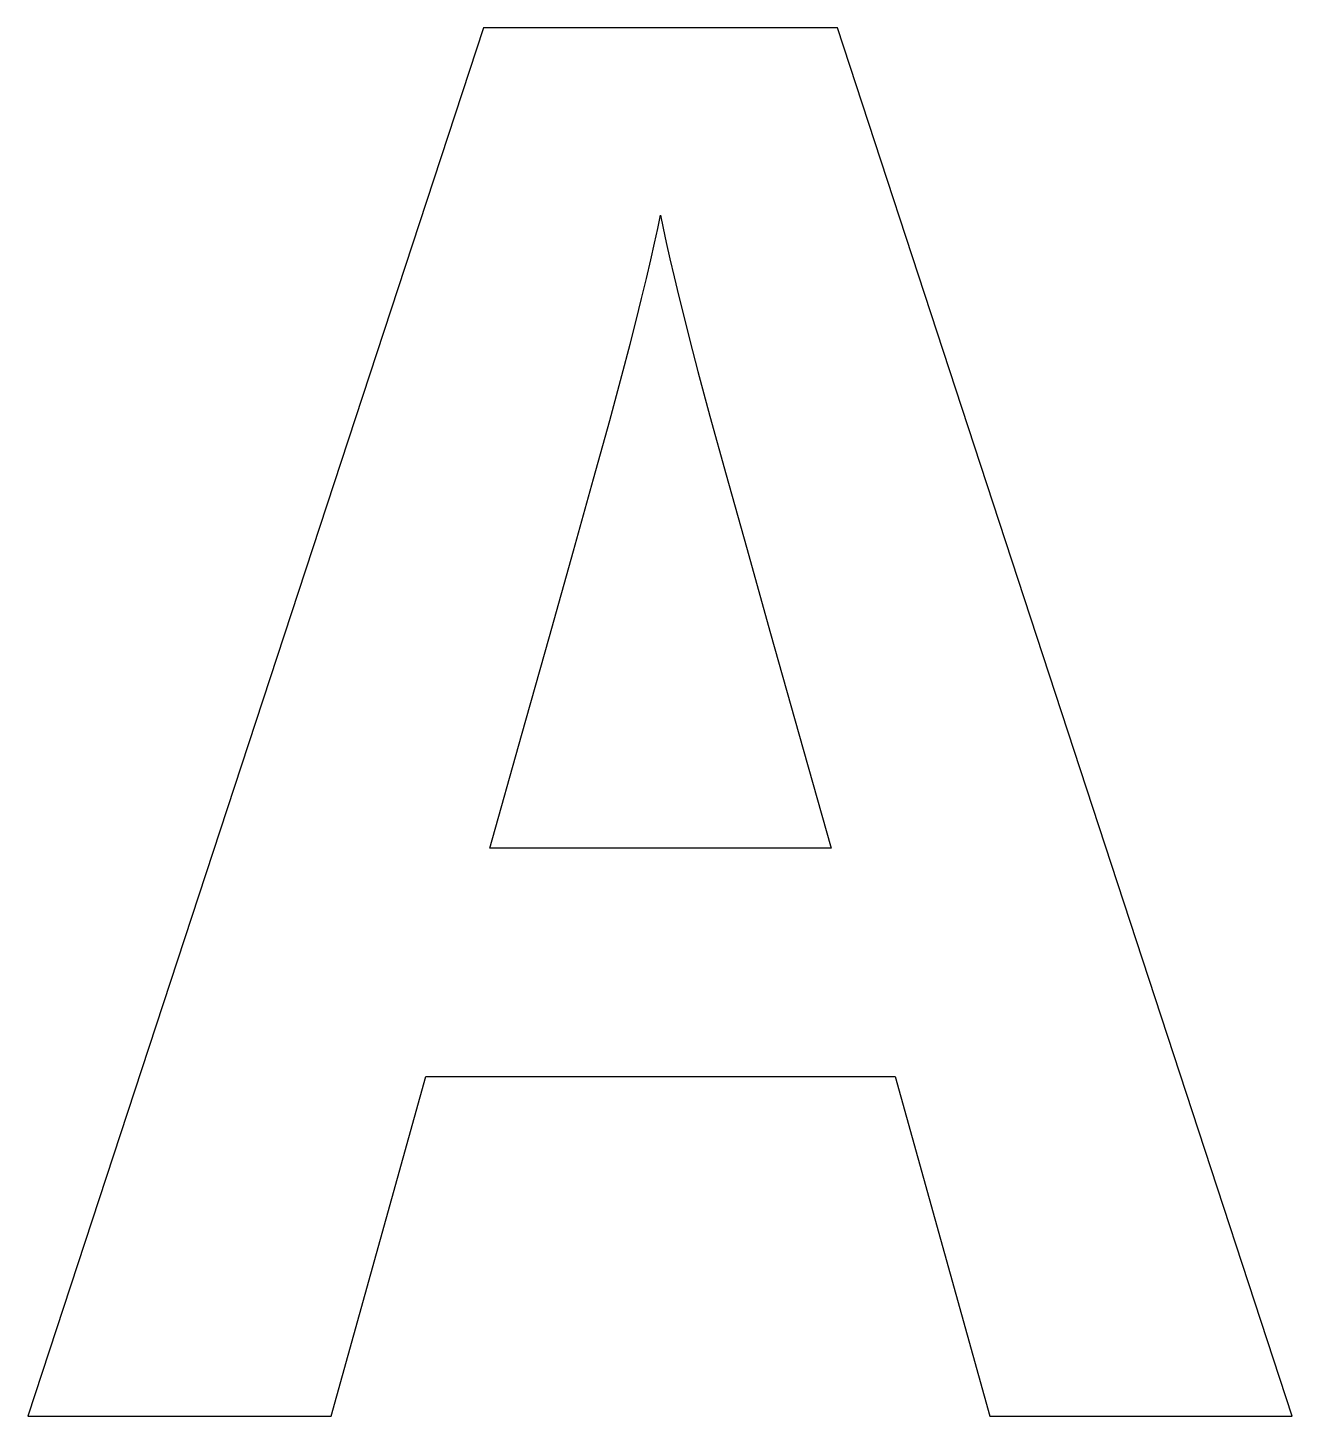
# Model space of a CAD drawing. Header units: metres. Extents: x -7.7 to 8.1, y -22 to -4.6.
import ezdxf

# ---------------------------------------------------------------- set-up
doc = ezdxf.new("R2010")
doc.units = ezdxf.units.M

msp = doc.modelspace()

# ---------------------------------------------------------------- linework, layer by layer
for p, q in [((-2.025, -4.6), (-7.732, -21.981)), ((2.408, -4.6), (-2.025, -4.6)), ((8.103, -21.981), (2.408, -4.6)), ((0.159, -7.111), (0.192, -6.945)), ((0.192, -6.945), (0.224, -7.107)), ((0.118, -7.298), (0.159, -7.111)), ((0.224, -7.107), (0.264, -7.289)), ((0.071, -7.507), (0.118, -7.298)), ((0.264, -7.289), (0.309, -7.493)), ((0.017, -7.738), (0.071, -7.507)), ((0.309, -7.493), (0.362, -7.717)), ((-0.045, -7.991), (0.017, -7.738)), ((0.362, -7.717), (0.421, -7.963)), ((-0.113, -8.266), (-0.045, -7.991)), ((0.421, -7.963), (0.486, -8.229)), ((-0.189, -8.562), (-0.113, -8.266)), ((0.486, -8.229), (0.559, -8.517)), ((-0.292, -8.954), (-0.189, -8.562)), ((0.559, -8.517), (0.66, -8.902)), ((-0.445, -9.516), (-0.292, -8.954)), ((0.66, -8.902), (0.811, -9.462)), ((-0.647, -10.248), (-0.445, -9.516)), ((0.811, -9.462), (1.014, -10.195)), ((-0.899, -11.149), (-0.647, -10.248)), ((1.014, -10.195), (1.267, -11.102)), ((1.267, -11.102), (1.57, -12.184)), ((-1.199, -12.219), (-0.899, -11.149)), ((-1.549, -13.459), (-1.199, -12.219)), ((1.57, -12.184), (1.925, -13.439)), ((-1.947, -14.869), (-1.549, -13.459)), ((1.925, -13.439), (2.33, -14.869)), ((2.33, -14.869), (-1.947, -14.869)), ((-3.931, -21.981), (-2.746, -17.729)), ((-2.746, -17.729), (3.129, -17.729)), ((3.129, -17.729), (4.315, -21.981)), ((-7.732, -21.981), (-3.931, -21.981)), ((4.315, -21.981), (8.103, -21.981))]:
    msp.add_line(p, q)

doc.saveas('drawing.dxf')
